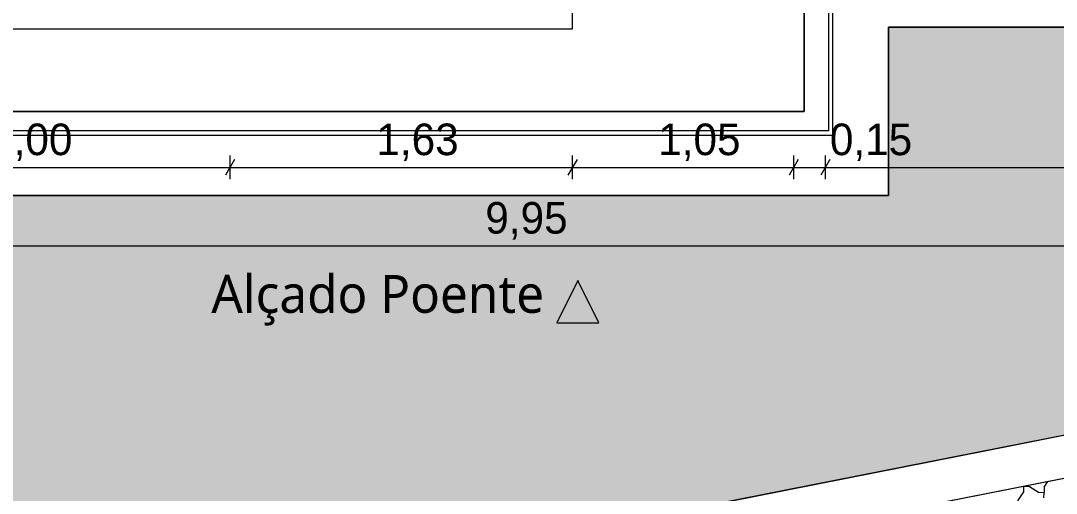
# Model space of a CAD drawing. Header units: metres. Extents: x -111189 to -108577, y -72951 to -72647.
# Drawn here: x -110675.705 to -110670.79, y -72941.468 to -72939.223 of the extents above; entities that cross this region are included whole.
import ezdxf

# ---------------------------------------------------------------- set-up
doc = ezdxf.new("R2010")
doc.units = ezdxf.units.M
doc.header["$MEASUREMENT"] = 0
doc.set_wipeout_variables(frame=1)
doc.linetypes.add('Dot & Dashed', pattern=[0.670278, 0.3175, -0.176389, 0, -0.176389])
doc.linetypes.add('Wipeout_Contour', pattern=[1, 0, -1])
for name, color, linetype in [('Muro Não Confinante - MNC1_1_0', 7, 'Continuous'), ('Muro Não Confinante - MNC1_1_01 - TERRENO PROPOSTO', 7, 'Continuous'), ('Muro Não Confinante - MNC1_1_02 - PASSEIOS', 7, 'Continuous'), ('Muro Não Confinante - MNC1_1_03 - LAJES', 7, 'Continuous'), ('Muro Não Confinante - MNC1_1_04 - TECTO FALSO', 7, 'Continuous'), ('Muro Não Confinante - MNC1_1_06 - ESCADAS _ GUARDAS', 7, 'Continuous'), ('Muro Não Confinante - MNC1_1_07 - MUROS', 7, 'Continuous'), ('Muro Não Confinante - MNC1_1_12 - COTAS GERAIS', 7, 'Continuous'), ('Muro Não Confinante - MNC1_1_14 - ALÇADOS.Marcadores', 7, 'Continuous'), ('Planta Piso -1_1_01 - TERRENO PROPOSTO', 7, 'Continuous')]:
    doc.layers.add(name, color=color, linetype=linetype)
doc.styles.add('ESTILO_GERADO_2', font='malgunsl.ttf')
doc.styles.add('ESTILO_GERADO_3', font='AGENCYR.TTF')

# ---------------------------------------------------------------- blocks, each defined once
blk = doc.blocks.new('*X143', base_point=(-110694.4627, -72968.689))
at = {"layer": 'Muro Não Confinante - MNC1_1_02 - PASSEIOS', "color": 253, "linetype": 'Continuous', "lineweight": 9, "ltscale": 1000}
for p, q in [((-110670.8468, -72941.4384), (-110670.8297, -72941.4114)), ((-110670.9719, -72941.5042), (-110670.9443, -72941.4604)), ((-110670.9464, -72941.4344), (-110670.9433, -72941.4346)), ((-110670.9464, -72941.4344), (-110670.9174, -72941.4356)), ((-110670.9443, -72941.4604), (-110670.9433, -72941.4346)), ((-110670.9174, -72941.4356), (-110670.8737, -72941.4632)), ((-110670.8737, -72941.4632), (-110670.8478, -72941.4643)), ((-110670.8488, -72941.4901), (-110670.8478, -72941.4643)), ((-110670.8488, -72941.4901), (-110670.8478, -72941.4643)), ((-110670.8468, -72941.4384), (-110670.8478, -72941.4643))]:
    blk.add_line(p, q, dxfattribs=at)

msp = doc.modelspace()

# ---------------------------------------------------------------- linework, layer by layer
at = {"layer": 'Muro Não Confinante - MNC1_1_01 - TERRENO PROPOSTO', "color": 7, "linetype": 'Continuous', "lineweight": 13, "ltscale": 1000, "flags": 128}
msp.add_lwpolyline([(-110679.8367, -72935.6158), (-110679.8359, -72941.1839), (-110678.3359, -72941.1839), (-110678.3359, -72942.6896), (-110674.946, -72942.0203), (-110674.4451, -72941.9214), (-110673.7368, -72941.7815), (-110673.2142, -72941.6784), (-110672.226, -72941.4832), (-110671.9222, -72941.4233), (-110670.9858, -72941.2384), (-110670.8183, -72941.2053), (-110670.2317, -72941.0895)], dxfattribs=at)
at = {"layer": 'Muro Não Confinante - MNC1_1_03 - LAJES', "color": 7, "linetype": 'Continuous', "lineweight": 13, "ltscale": 1000, "flags": 128}
msp.add_lwpolyline([(-110677.9359, -72939.2018), (-110677.9359, -72938.6639), (-110678.3359, -72938.6639), (-110678.3359, -72940.0539), (-110671.5859, -72940.0539), (-110671.5859, -72939.2539), (-110666.9859, -72939.2539), (-110666.9859, -72935.2039), (-110667.3772, -72935.2039), (-110667.3772, -72938.8539), (-110671.9859, -72938.8539), (-110671.9859, -72939.6539), (-110677.9359, -72939.6539), (-110677.9359, -72939.2618)], dxfattribs=at)
msp.add_lwpolyline([(-110678.3359, -72939.2618), (-110673.0859, -72939.2618), (-110673.0859, -72938.1539), (-110678.3359, -72938.1539)], close=True, dxfattribs=at)
at = {"layer": 'Muro Não Confinante - MNC1_1_06 - ESCADAS _ GUARDAS', "color": 7, "linetype": 'Continuous', "lineweight": 13, "ltscale": 1000}
for p, q in [((-110671.8709, -72938.9578), (-110671.8709, -72939.7462)), ((-110671.8509, -72939.7662), (-110671.8509, -72938.9778)), ((-110671.8709, -72939.7462), (-110678.0443, -72939.7462)), ((-110678.0643, -72939.7662), (-110671.8509, -72939.7662))]:
    msp.add_line(p, q, dxfattribs=at)
at = {"layer": 'Muro Não Confinante - MNC1_1_06 - ESCADAS _ GUARDAS', "color": 254, "linetype": 'Continuous', "lineweight": 13, "ltscale": 1000}
for p, q in [((-110671.8709, -72938.9578), (-110671.8709, -72939.7462)), ((-110671.8509, -72939.7662), (-110671.8509, -72938.9778)), ((-110671.8709, -72939.7462), (-110678.0443, -72939.7462)), ((-110678.0643, -72939.7662), (-110671.8509, -72939.7662))]:
    msp.add_line(p, q, dxfattribs=at)

# ---------------------------------------------------------------- next in the draw order: wipeouts: each hides what was drawn before it
at = {"color": 254, "linetype": 'Wipeout_Contour', "lineweight": 0, "ltscale": 1855691.141650434}
msp.add_wipeout([(-110685.6781, -72944.3431), (-110685.6781, -72945.8061), (-110683.0749, -72945.2887), (-110679.2595, -72944.5303), (-110678.0598, -72944.2918), (-110666.7459, -72942.043), (-110663.0568, -72941.3098), (-110660.2599, -72940.7538), (-110660.2599, -72939.3245), (-110663.3291, -72939.9305), (-110667.0209, -72940.6594), (-110678.3359, -72942.8934), (-110679.5359, -72943.1304), (-110683.3523, -72943.8839)], dxfattribs=at).dxf.layer = 'Muro Não Confinante - MNC1_1_02 - PASSEIOS'

# ---------------------------------------------------------------- next in the draw order: hatches: boundary and pattern name
at = {"layer": 'Muro Não Confinante - MNC1_1_14 - ALÇADOS.Marcadores', "linetype": 'Continuous', "lineweight": 5}
msp.add_hatch(color=7, dxfattribs=at).paths.add_polyline_path([(-110673.1608, -72940.6576), (-110672.9608, -72940.6576), (-110673.0608, -72940.4576)])
at = {"layer": 'Planta Piso -1_1_01 - TERRENO PROPOSTO', "linetype": 'Continuous', "lineweight": 0, "true_color": 0xd7ebd2, "transparency": 33554539}
msp.add_hatch(color=254, dxfattribs=at).paths.add_polyline_path([(-110663.566, -72934.1966), (-110663.5684, -72933.5929), (-110663.5699, -72933.1934), (-110663.5702, -72933.1216), (-110663.571, -72932.9184), (-110663.5735, -72932.2988), (-110663.5836, -72929.7216), (-110663.5904, -72928.0039), (-110667.1859, -72928.0039), (-110667.3885, -72928.0039), (-110667.6094, -72928.0039), (-110667.8063, -72928.0039), (-110668.1985, -72928.0039), (-110668.3845, -72928.0039), (-110668.3845, -72928.0976), (-110667.1859, -72928.0976), (-110667.1859, -72928.4976), (-110668.3845, -72928.4976), (-110668.3846, -72928.6139), (-110667.1859, -72928.6139), (-110667.1859, -72929.0139), (-110668.3846, -72929.0139), (-110668.3846, -72929.1301), (-110667.1859, -72929.1301), (-110667.1859, -72929.5301), (-110668.3759, -72929.5301), (-110668.3759, -72929.6457), (-110668.3759, -72929.6464), (-110667.1859, -72929.6464), (-110667.1859, -72930.0464), (-110668.3848, -72930.0464), (-110668.3848, -72930.1626), (-110667.1859, -72930.1626), (-110667.1859, -72930.5626), (-110668.3848, -72930.5626), (-110668.3849, -72930.6789), (-110667.1859, -72930.6789), (-110667.1859, -72931.0789), (-110668.3849, -72931.0789), (-110668.3849, -72931.1952), (-110667.1859, -72931.1952), (-110667.1859, -72931.5952), (-110668.385, -72931.5952), (-110668.385, -72931.7114), (-110667.1859, -72931.7114), (-110667.1859, -72932.1114), (-110668.3851, -72932.1114), (-110668.3851, -72932.2277), (-110667.1859, -72932.2277), (-110667.1859, -72932.6277), (-110668.3851, -72932.6277), (-110668.3852, -72932.7439), (-110667.1859, -72932.7439), (-110667.1859, -72933.1439), (-110668.3852, -72933.1439), (-110668.3852, -72933.2439), (-110667.1859, -72933.2439), (-110667.1859, -72933.5239), (-110667.1859, -72933.8039), (-110667.1859, -72934.0839), (-110667.1859, -72934.3639), (-110667.1859, -72934.6439), (-110667.1859, -72934.9239), (-110667.1859, -72935.2039), (-110666.9859, -72935.2039), (-110666.9859, -72939.2539), (-110671.5859, -72939.2539), (-110671.5859, -72940.0539), (-110678.1859, -72940.0539), (-110678.1859, -72942.66), (-110674.946, -72942.0203), (-110663.53, -72939.7663), (-110663.5401, -72938.9649), (-110663.5504, -72938.1539), (-110663.556, -72936.7258), (-110663.5578, -72936.2737), (-110663.5594, -72935.8568)])

# ---------------------------------------------------------------- next in the draw order: linework, layer by layer
at = {"layer": 'Muro Não Confinante - MNC1_1_02 - PASSEIOS', "color": 7, "linetype": 'Continuous', "lineweight": 13, "ltscale": 1000, "flags": 128}
msp.add_lwpolyline([(-110685.6781, -72944.3431), (-110683.3523, -72943.8839), (-110679.5359, -72943.1304), (-110678.3359, -72942.8934), (-110667.0209, -72940.6594), (-110663.3291, -72939.9305), (-110660.2599, -72939.3245)], dxfattribs=at)
at = {"layer": 'Muro Não Confinante - MNC1_1_04 - TECTO FALSO', "color": 7, "linetype": 'Continuous', "lineweight": 13, "ltscale": 1000, "flags": 128}
msp.add_lwpolyline([(-110677.9359, -72939.2618), (-110677.9359, -72939.6539), (-110671.9859, -72939.6539), (-110671.9859, -72938.8539), (-110667.3772, -72938.8539), (-110667.3772, -72935.2039), (-110666.9859, -72935.2039), (-110666.9859, -72939.2539), (-110671.5859, -72939.2539), (-110671.5859, -72940.0539), (-110678.3359, -72940.0539), (-110678.3359, -72938.6639), (-110677.9359, -72938.6639), (-110677.9359, -72939.2018)], dxfattribs=at)
at = {"layer": 'Muro Não Confinante - MNC1_1_07 - MUROS', "color": 7, "linetype": 'Continuous', "lineweight": 13, "ltscale": 1000, "flags": 128}
msp.add_lwpolyline([(-110678.3565, -72942.6937), (-110678.3174, -72942.8899), (-110663.5289, -72939.97), (-110663.53, -72939.7663)], close=True, dxfattribs=at)
at = {"layer": 'Muro Não Confinante - MNC1_1_12 - COTAS GERAIS', "color": 7, "linetype": 'Continuous', "lineweight": 5, "ltscale": 1000}
for p, q in [((-110674.6893, -72939.8821), (-110674.7326, -72939.9571)), ((-110674.7109, -72939.9759), (-110674.7109, -72939.8634)), ((-110673.0643, -72939.8821), (-110673.1076, -72939.9571)), ((-110673.0859, -72939.9759), (-110673.0859, -72939.8634)), ((-110672.0143, -72939.8821), (-110672.0576, -72939.9571)), ((-110672.0359, -72939.9759), (-110672.0359, -72939.8634)), ((-110671.8643, -72939.8821), (-110671.9076, -72939.9571)), ((-110671.8859, -72939.9759), (-110671.8859, -72939.8634)), ((-110676.7109, -72939.9196), (-110674.7109, -72939.9196)), ((-110674.7109, -72939.9196), (-110673.0859, -72939.9196)), ((-110673.0859, -72939.9196), (-110672.0359, -72939.9196)), ((-110672.0359, -72939.9196), (-110671.8859, -72939.9196)), ((-110671.8859, -72939.9196), (-110669.0891, -72939.9196)), ((-110678.3359, -72940.2924), (-110668.3859, -72940.2924))]:
    msp.add_line(p, q, dxfattribs=at)
at = {"layer": 'Muro Não Confinante - MNC1_1_14 - ALÇADOS.Marcadores', "color": 7, "linetype": 'Continuous', "lineweight": 5, "ltscale": 1000, "flags": 128}
msp.add_lwpolyline([(-110673.1608, -72940.6576), (-110672.9608, -72940.6576), (-110673.0608, -72940.4576)], close=True, dxfattribs=at)

# ---------------------------------------------------------------- next in the draw order: block references
at = {"layer": 'Muro Não Confinante - MNC1_1_0', "color": 7, "linetype": 'Dot & Dashed', "lineweight": 13, "ltscale": 10}
msp.add_blockref('*X143', (-110694.4627, -72968.689), dxfattribs=at)

# ---------------------------------------------------------------- next in the draw order: texts
at = {"layer": 'Muro Não Confinante - MNC1_1_12 - COTAS GERAIS', "color": 7, "linetype": 'Continuous', "lineweight": 5, "char_height": 0.15, "attachment_point": 7, "style": 'ESTILO_GERADO_3'}
for s, insert, width in [('\\A1;{\\pql;\\fAgency FB|b0|i0|c0|p0;\\W1.000000;2,00}', (-110675.8495, -72939.8896), 0.277166), ('\\A1;{\\pql;\\fAgency FB|b0|i0|c0|p0;\\W1.000000;1,63}', (-110674.0166, -72939.8896), 0.236403), ('\\A1;{\\pql;\\fAgency FB|b0|i0|c0|p0;\\W1.000000;1,05}', (-110672.6791, -72939.8896), 0.236309), ('\\A1;{\\pql;\\fAgency FB|b0|i0|c0|p0;\\W1.000000;0,15}', (-110671.8643, -72939.8896), 0.236309), ('\\A1;{\\pql;\\fAgency FB|b0|i0|c0|p0;\\W1.000000;9,95}', (-110673.4996, -72940.2624), 0.27726)]:
    msp.add_mtext(s, dxfattribs=dict(at, insert=insert, width=width))
at = {"layer": 'Muro Não Confinante - MNC1_1_14 - ALÇADOS.Marcadores', "color": 7, "linetype": 'Continuous', "lineweight": 5, "insert": (-110673.2208, -72940.6714), "char_height": 0.18, "attachment_point": 9, "style": 'ESTILO_GERADO_2'}
msp.add_mtext('\\A1;{\\pqr;\\pt0;\\fMalgun Gothic Semilight|b0|i0|c0|p0;\\W1.000000;Alçado Poente}', dxfattribs=at)

doc.saveas('drawing.dxf')
